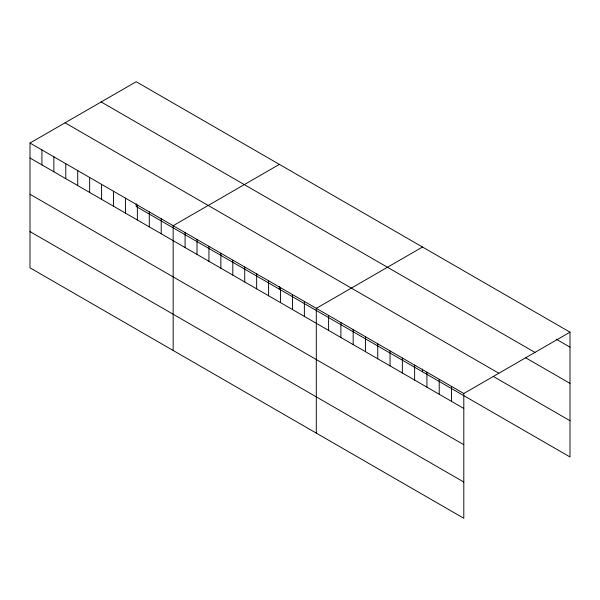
<?xml version="1.0" encoding="UTF-8"?>
<svg xmlns="http://www.w3.org/2000/svg" width="600" height="600" viewBox="0 0 600 600"><rect width="100%" height="100%" fill="white"/><g stroke="black" fill="none" stroke-linecap="round" stroke-linejoin="round"><path stroke-width="0.9" d="M30 143.04L463.8 393.495L463.8 518.273L30 267.825L30 143.04L136.2 81.727L570 332.175L570 456.96L136.2 206.505L136.2 203.722M279.36 164.377L173.153 225.69L173.153 350.475M422.513 247.02L316.305 308.34L316.305 433.125M463.8 393.495L570 332.175M556.17 339.157L570 347.145M101.16 101.962L534.952 352.41M525.442 357.66L570 383.385M65.047 122.805L498.84 373.26M493.185 376.373L570 420.72M30 158.01L463.8 408.457M30 194.25L463.8 444.697M30 231.585L463.8 482.033M451.507 386.393L451.507 401.362M439.215 379.298L439.215 394.268M426.923 372.202L426.923 387.173M422.513 369.015L422.513 371.805M414.63 365.108L414.63 380.077M402.345 358.013L402.345 372.983M390.053 350.918L390.053 365.88M377.76 343.822L377.76 358.785M365.468 336.72L365.468 351.69M353.175 329.625L353.175 344.595M340.89 322.53L340.89 337.5M328.597 315.435L328.597 330.405M304.373 301.455L304.373 316.418M292.447 294.562L292.447 309.532M280.515 287.678L280.515 302.647M279.36 286.373L279.36 289.155M268.59 280.793L268.59 295.755M256.657 273.9L256.657 288.87M244.733 267.015L244.733 281.985M232.8 260.13L232.8 275.093M220.868 253.237L220.868 268.207M208.942 246.353L208.942 261.322M197.01 239.468L197.01 254.43M185.085 232.575L185.085 247.545M161.22 218.805L161.22 233.767M149.295 211.913L149.295 226.882M137.363 205.028L137.363 219.998M125.438 198.142L125.438 213.105M113.505 191.25L113.505 206.22M101.58 184.365L101.58 199.335M89.648 177.48L89.648 192.45M77.715 170.587L77.715 185.558M65.79 163.703L65.79 178.672M53.858 156.817L53.858 171.788M41.932 149.933L41.932 164.895"/></g></svg>
